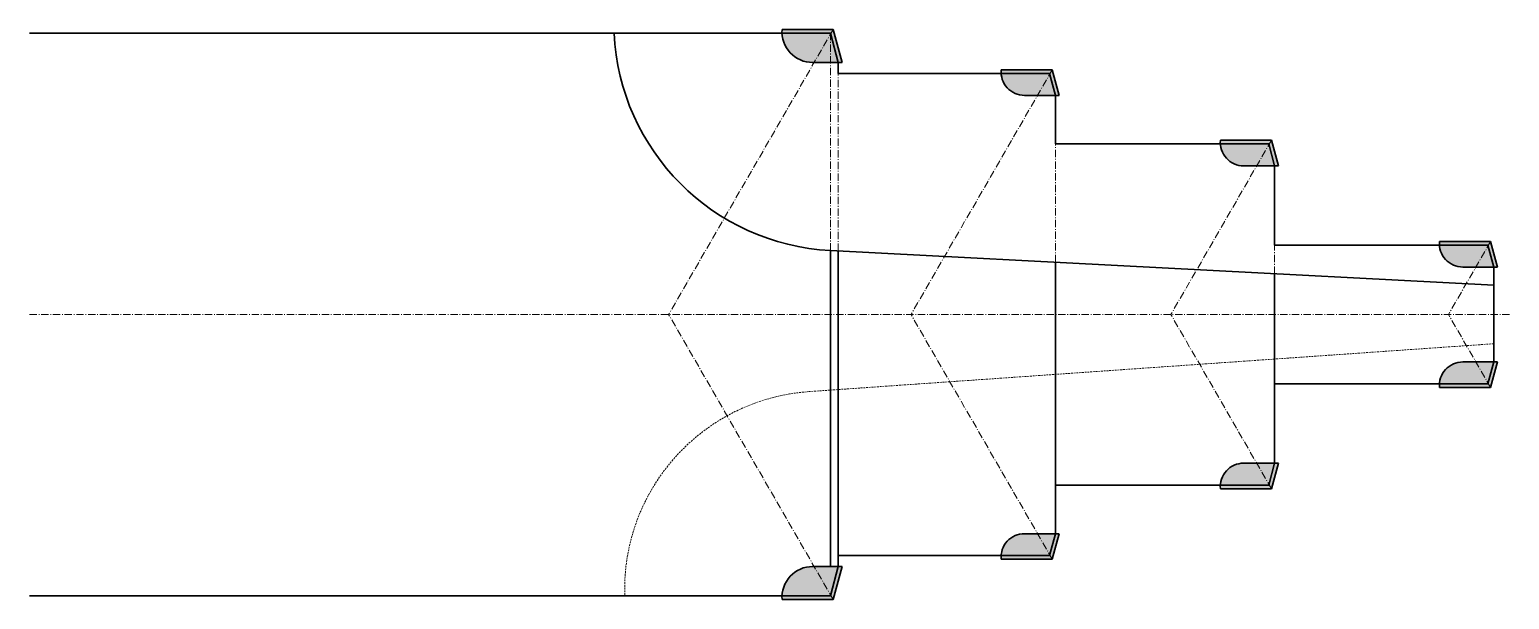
# Model space of a CAD drawing. Header units: millimetres. Extents: x -200 to 2, y -39 to 39.
import ezdxf

# ---------------------------------------------------------------- set-up
doc = ezdxf.new("R2010")
doc.units = ezdxf.units.MM
doc.linetypes.add('CENTER', pattern=[1.5, 1, -0.25, 0, -0.25])
doc.linetypes.add('HIDDEN', pattern=[0.375, 0.25, -0.125])
for name, color, linetype, lineweight in [('1', 4, 'Continuous', 30), ('3', 1, 'HIDDEN', 9), ('4', 2, 'CENTER', 9), ('6', 5, 'Continuous', 9)]:
    doc.layers.add(name, color=color, linetype=linetype, lineweight=lineweight)

msp = doc.modelspace()

# ---------------------------------------------------------------- hatches: boundary and pattern name
at = {"layer": '6'}
h = msp.add_hatch(color=256, dxfattribs=at)
h.dxf.hatch_style = 1
edge = h.paths.add_edge_path()
edge.add_line((-90.42, 39), (-89.21, 34.5))
edge.add_line((-89.21, 34.5), (-93.23, 34.5))
edge.add_arc((-93.23, 38.7), 4.2, 175.904, 270, ccw=False)
edge.add_line((-97.42, 39), (-90.42, 39))
h = msp.add_hatch(color=256, dxfattribs=at)
h.dxf.hatch_style = 1
edge = h.paths.add_edge_path()
edge.add_line((-60.42, 33.5), (-59.48, 30))
edge.add_line((-59.48, 30), (-64.23, 30))
edge.add_arc((-64.23, 33.2), 3.2, 174.6206, 270, ccw=False)
edge.add_line((-67.42, 33.5), (-60.42, 33.5))
h = msp.add_hatch(color=256, dxfattribs=at)
h.dxf.hatch_style = 1
edge = h.paths.add_edge_path()
edge.add_line((-30.42, 23.85), (-29.48, 20.35))
edge.add_line((-29.48, 20.35), (-34.23, 20.35))
edge.add_arc((-34.23, 23.55), 3.2, 174.6206, 270, ccw=False)
edge.add_line((-37.42, 23.85), (-30.42, 23.85))
h = msp.add_hatch(color=256, dxfattribs=at)
h.dxf.hatch_style = 1
edge = h.paths.add_edge_path()
edge.add_line((-7.42, 10), (-0.42, 10))
edge.add_line((-0.42, 10), (0.52, 6.5))
edge.add_line((0.52, 6.5), (-4.23, 6.5))
edge.add_arc((-4.23, 9.7), 3.2, 174.6206, 270, ccw=False)
h = msp.add_hatch(color=256, dxfattribs=at)
h.dxf.hatch_style = 1
edge = h.paths.add_edge_path()
edge.add_line((-0.42, -10), (0.52, -6.5))
edge.add_line((0.52, -6.5), (-4.23, -6.5))
edge.add_arc((-4.23, -9.7), 3.2, 90, 185.3794)
edge.add_line((-7.42, -10), (-0.42, -10))
h = msp.add_hatch(color=256, dxfattribs=at)
h.dxf.hatch_style = 1
edge = h.paths.add_edge_path()
edge.add_line((-30.42, -23.85), (-29.48, -20.35))
edge.add_line((-29.48, -20.35), (-34.23, -20.35))
edge.add_arc((-34.23, -23.55), 3.2, 90, 185.3794)
edge.add_line((-37.42, -23.85), (-30.42, -23.85))
h = msp.add_hatch(color=256, dxfattribs=at)
h.dxf.hatch_style = 1
edge = h.paths.add_edge_path()
edge.add_line((-60.42, -33.5), (-59.48, -30))
edge.add_line((-59.48, -30), (-64.23, -30))
edge.add_arc((-64.23, -33.2), 3.2, 90, 185.3794)
edge.add_line((-67.42, -33.5), (-60.42, -33.5))
h = msp.add_hatch(color=256, dxfattribs=at)
h.dxf.hatch_style = 1
edge = h.paths.add_edge_path()
edge.add_line((-90.42, -39), (-89.21, -34.5))
edge.add_line((-89.21, -34.5), (-93.23, -34.5))
edge.add_arc((-93.23, -38.7), 4.2, 90, 184.096)
edge.add_line((-97.42, -39), (-90.42, -39))

# ---------------------------------------------------------------- linework, layer by layer
at = {"layer": '1'}
for p, q in [((-200.42, 38.5), (-90.8, 38.5)), ((-97.42, 39), (-90.42, 39)), ((-89.73, 34.5), (-90.8, 38.5)), ((-90.42, 39), (-89.21, 34.5)), ((-89.21, 34.5), (-93.23, 34.5)), ((-89.73, 33), (-89.73, 34.5)), ((-60.8, 33), (-89.73, 33)), ((-67.42, 33.5), (-60.42, 33.5)), ((-60.8, 33), (-60, 30)), ((-60.42, 33.5), (-59.48, 30)), ((-59.48, 30), (-64.23, 30)), ((-60, 30), (-60, 23.35)), ((-30.8, 23.35), (-60, 23.35)), ((-37.42, 23.85), (-30.42, 23.85)), ((-30.8, 23.35), (-30, 20.35)), ((-30.42, 23.85), (-29.48, 20.35)), ((-29.48, 20.35), (-34.23, 20.35)), ((-30, 20.35), (-30, 9.5)), ((-90.8, -34.5), (-90.8, 8.76)), ((-89.73, -33), (-89.73, 8.71)), ((-0.8, 9.5), (-30, 9.5)), ((-7.42, 10), (-0.42, 10)), ((-0.8, 9.5), (0, 6.5)), ((-0.42, 10), (0.52, 6.5)), ((-60, -30), (-60, 7.15)), ((0.52, 6.5), (-4.23, 6.5)), ((0, -6.5), (0, 6.5)), ((-30, -20.35), (-30, 5.57)), ((0.52, -6.5), (-4.23, -6.5)), ((-0.8, -9.5), (0, -6.5)), ((-0.42, -10), (0.52, -6.5)), ((-0.8, -9.5), (-30, -9.5)), ((-7.42, -10), (-0.42, -10)), ((-29.48, -20.35), (-34.23, -20.35)), ((-30.8, -23.35), (-30, -20.35)), ((-30.42, -23.85), (-29.48, -20.35)), ((-30.8, -23.35), (-60, -23.35)), ((-37.42, -23.85), (-30.42, -23.85)), ((-59.48, -30), (-64.23, -30)), ((-60.8, -33), (-60, -30)), ((-60.42, -33.5), (-59.48, -30)), ((-60.8, -33), (-89.73, -33)), ((-89.73, -34.5), (-89.73, -33)), ((-67.42, -33.5), (-60.42, -33.5)), ((-89.21, -34.5), (-93.23, -34.5)), ((-90.8, -38.5), (-89.73, -34.5)), ((-90.42, -39), (-89.21, -34.5)), ((-200.42, -38.5), (-90.8, -38.5)), ((-97.42, -39), (-90.42, -39))]:
    msp.add_line(p, q, dxfattribs=at)
msp.add_lwpolyline([(0, 4), (-90.8, 8.76, -0.385071), (-120.42, 38.5, -2.854738)], format="xyb", dxfattribs=at)
for centre, radius, start, end in [((-93.23, 38.7), 4.2, 175.904, 270), ((-64.23, 33.2), 3.2, 174.6206, 270), ((-34.23, 23.55), 3.2, 174.6206, 270), ((-4.23, 9.7), 3.2, 174.6206, 270), ((-4.23, -9.7), 3.2, 90, 185.3794), ((-34.23, -23.55), 3.2, 90, 185.3794), ((-64.23, -33.2), 3.2, 90, 185.3794), ((-93.23, -38.7), 4.2, 90, 184.096)]:
    msp.add_arc(centre, radius, start, end, dxfattribs=at)
at = {"layer": '3'}
msp.add_lwpolyline([(0, -4), (-93.71, -10.55, 0.403132), (-118.95, -38.5, 2.854738)], format="xyb", dxfattribs=at)
at = {"layer": '4'}
for p, q in [((-90.42, 39), (-112.94, 0)), ((-90.8, 8.76), (-90.8, 38.5)), ((-89.73, 8.71), (-89.73, 33)), ((-60.42, 33.5), (-79.76, 0)), ((-60, 7.15), (-60, 23.35)), ((-30.42, 23.85), (-44.19, 0)), ((-30, 5.57), (-30, 9.5)), ((-0.42, 10), (-6.19, 0)), ((-200.42, 0), (2.15, 0)), ((-90.42, -39), (-112.94, 0)), ((-60.42, -33.5), (-79.76, 0)), ((-30.42, -23.85), (-44.19, 0)), ((-0.42, -10), (-6.19, 0))]:
    msp.add_line(p, q, dxfattribs=at)

doc.saveas('drawing.dxf')
